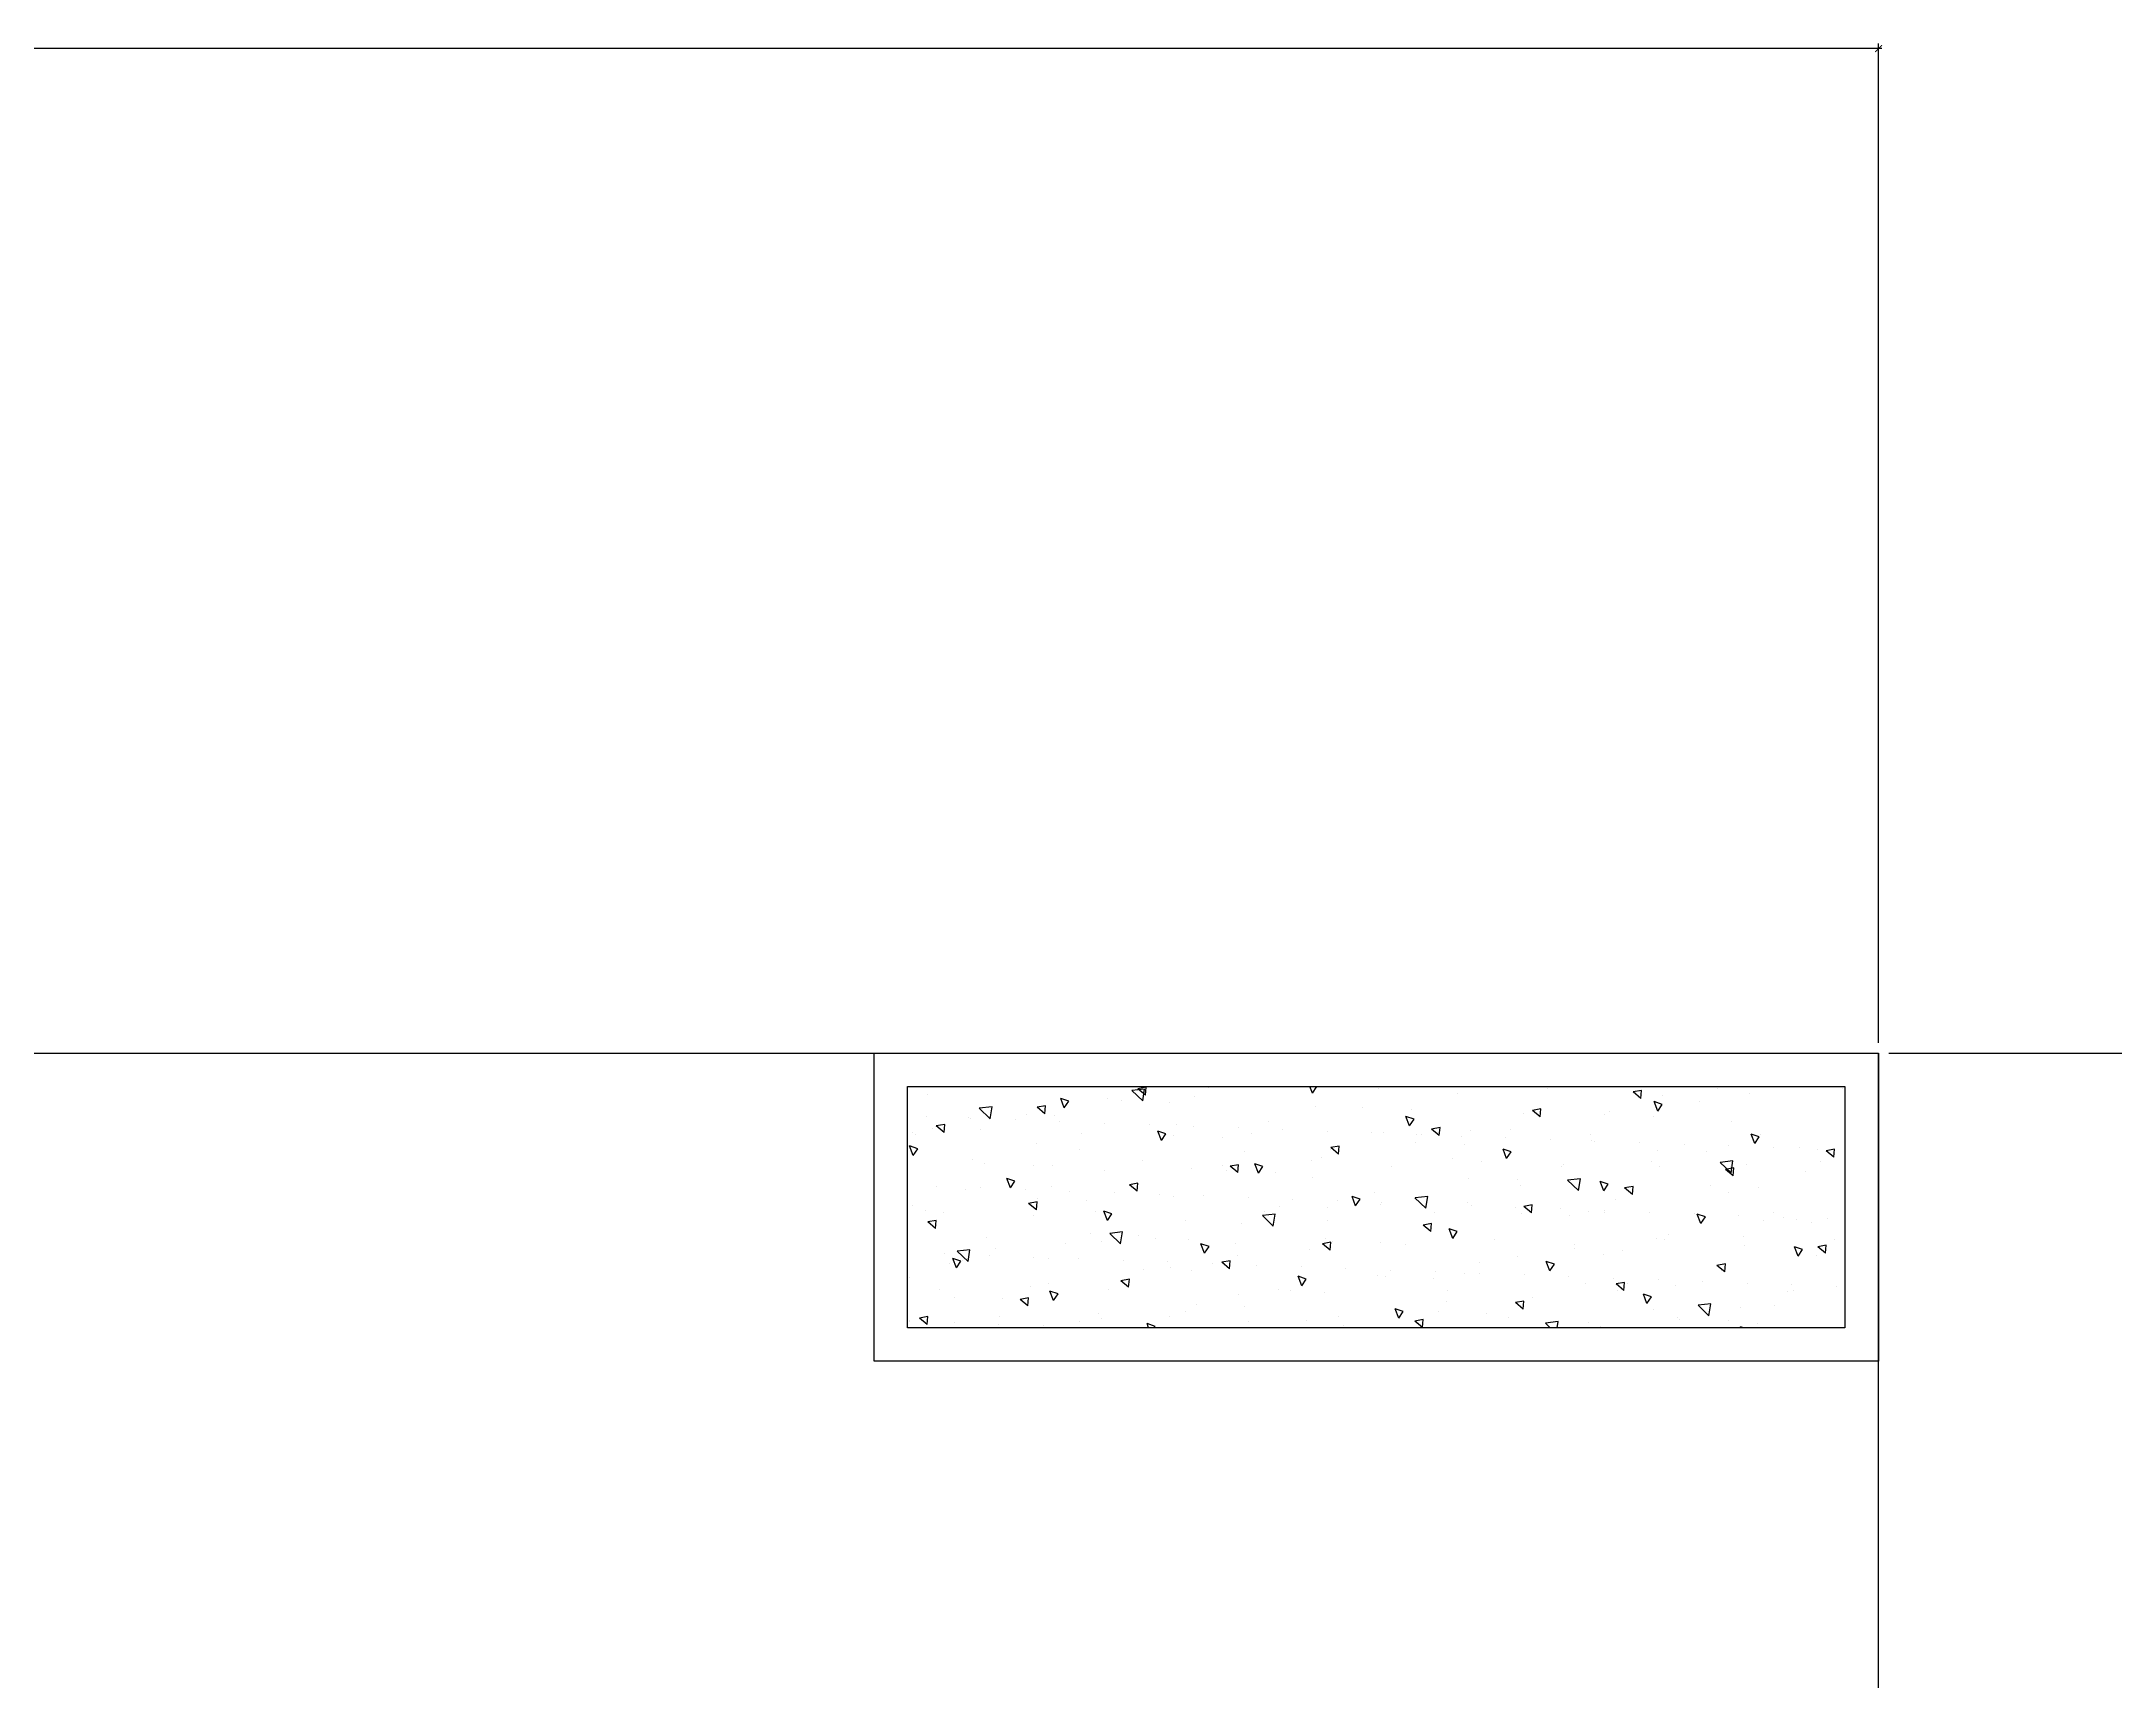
# Model space of a CAD drawing. Header units: inches. Extents: x 182687 to 187672, y -88924 to -84846.
# Drawn here: x 183095.9 to 183156.4, y -87181 to -87133.1 of the extents above; entities that cross this region are included whole.
import ezdxf

# ---------------------------------------------------------------- set-up
doc = ezdxf.new("R2010")
doc.units = ezdxf.units.IN
doc.header["$MEASUREMENT"] = 0
doc.header["$PDMODE"] = 97
doc.styles.add('DimText', font='arial.ttf')
doc.dimstyles.new('RECORDED', dxfattribs={"dimtxt": 0.23, "dimasz": 0.2, "dimexe": 0.15, "dimexo": 0.3, "dimgap": 0.15, "dimtad": 0, "dimrnd": 0.005, "dimzin": 0, "dimdsep": 46, "dimtxsty": 'DimText', "dimblk1": 'ARCHTICK', "dimblk2": 'ARCHTICK', "dimsah": 1, "dimcen": 0.2, "dimdle": 0.1, "dimadec": 0, "dimazin": 0, "dimtfac": 1, "dimtofl": 0, "dimtmove": 0, "dimatfit": 3, "dimfxl": 300, "dimtolj": 1, "dimtzin": 0, "dimarcsym": 0})

# ---------------------------------------------------------------- blocks, each defined once
blk = doc.blocks.new('_ArchTick')
at = {"color": 0, "linetype": 'ByBlock', "const_width": 0.15}
blk.add_lwpolyline([(-0.5, -0.5), (0.5, 0.5)], dxfattribs=at)
blk = doc.blocks.new('*D30')
at = {"color": 0, "lineweight": -2, "transparency": 16777216}
for p, q in [((182829.535, -87133.357), (182988.6, -87133.357)), ((182829.635, -87162.405), (182829.635, -87133.207)), ((183149.626, -87133.357), (182990.561, -87133.357)), ((183149.526, -87162.405), (183149.526, -87133.207))]:
    blk.add_line(p, q, dxfattribs=at)
at = {"layer": 'Defpoints', "color": 0, "transparency": 16777216}
for p in [(183149.526, -87133.357), (182829.635, -87162.705), (183149.526, -87162.705)]:
    blk.add_point(p, dxfattribs=at)
at = {"color": 0, "lineweight": -2, "transparency": 16777216, "xscale": 0.2000000029802322, "yscale": 0.2000000029802322, "zscale": 0.2000000029802322, "rotation": 180}
blk.add_blockref('_ArchTick', (182829.635, -87133.357), dxfattribs=at)
at = {"color": 0, "lineweight": -2, "transparency": 16777216, "xscale": 0.2000000029802322, "yscale": 0.2000000029802322, "zscale": 0.2000000029802322}
blk.add_blockref('_ArchTick', (183149.526, -87133.357), dxfattribs=at)
at = {"color": 0, "transparency": 16777216, "insert": (182989.58, -87133.357), "char_height": 0.23, "attachment_point": 5, "style": 'DimText'}
blk.add_mtext('\\A1;{\\H1.7391x;319.89}', dxfattribs=at)
blk = doc.blocks.new('*D33')
at = {"color": 0, "lineweight": -2, "transparency": 16777216}
for p, q in [((183198.439, -87162.605), (183198.439, -87542.465)), ((183149.826, -87162.705), (183198.589, -87162.705)), ((183198.439, -87924.283), (183198.439, -87544.423)), ((183155.696, -87924.183), (183198.589, -87924.183))]:
    blk.add_line(p, q, dxfattribs=at)
at = {"layer": 'Defpoints', "color": 0, "transparency": 16777216}
for p in [(183149.526, -87162.705), (183155.396, -87924.183), (183198.439, -87924.183)]:
    blk.add_point(p, dxfattribs=at)
at = {"color": 0, "lineweight": -2, "transparency": 16777216, "xscale": 0.2000000029802322, "yscale": 0.2000000029802322, "zscale": 0.2000000029802322}
for p, rotation in [((183198.439, -87162.705), 90), ((183198.439, -87924.183), 270)]:
    blk.add_blockref('_ArchTick', p, dxfattribs=dict(at, rotation=rotation))
at = {"color": 0, "transparency": 16777216, "insert": (183198.439, -87543.444), "char_height": 0.23, "attachment_point": 5, "rotation": 90, "style": 'DimText'}
blk.add_mtext('\\A1;{\\H1.7391x;761.48}', dxfattribs=at)

msp = doc.modelspace()

# ---------------------------------------------------------------- linework, layer by layer
for p, q in [((182845.287, -87162.705), (183149.526, -87162.705)), ((183120.178, -87171.705), (183120.178, -87162.705)), ((183120.178, -87162.705), (183149.526, -87162.705)), ((183149.526, -87162.705), (183149.526, -87171.705)), ((183121.156, -87170.726), (183121.156, -87163.683)), ((183121.156, -87163.683), (183148.548, -87163.683)), ((183148.548, -87163.683), (183148.548, -87170.726)), ((183148.548, -87170.726), (183121.156, -87170.726)), ((183149.526, -87171.705), (183120.178, -87171.705))]:
    msp.add_line(p, q)
at = {"linetype": 'Continuous'}
for p, q in [((183125.003, -87163.702), (183125.003, -87163.702)), ((183128.085, -87163.753), (183127.713, -87163.796)), ((183128.031, -87164.101), (183127.713, -87163.796)), ((183128.13, -87163.7), (183127.885, -87163.745)), ((183128.11, -87163.934), (183127.885, -87163.745)), ((183128.031, -87164.101), (183128.085, -87163.753)), ((183128.11, -87163.934), (183128.13, -87163.7)), ((183129.958, -87163.713), (183129.958, -87163.713)), ((183132.987, -87163.876), (183132.913, -87163.683)), ((183132.987, -87163.876), (183133.118, -87163.683)), ((183134.913, -87163.725), (183134.913, -87163.725)), ((183137.163, -87163.704), (183137.163, -87163.704)), ((183139.868, -87163.736), (183139.868, -87163.736)), ((183142.601, -87163.792), (183142.356, -87163.837)), ((183142.581, -87164.026), (183142.601, -87163.792)), ((183144.823, -87163.748), (183144.823, -87163.748)), ((183147.056, -87163.697), (183147.056, -87163.697)), ((183148.47, -87163.747), (183148.47, -87163.747)), ((183121.744, -87163.92), (183121.744, -87163.92)), ((183123.626, -87164.272), (183123.254, -87164.315)), ((183123.571, -87164.62), (183123.254, -87164.315)), ((183123.572, -87164.62), (183123.626, -87164.272)), ((183125.187, -87164.243), (183124.941, -87164.288)), ((183125.166, -87164.477), (183124.941, -87164.288)), ((183125.166, -87164.477), (183125.187, -87164.243)), ((183125.737, -87164.308), (183125.632, -87164.034)), ((183125.868, -87164.113), (183125.632, -87164.034)), ((183125.737, -87164.308), (183125.868, -87164.113)), ((183127.009, -87164.039), (183127.009, -87164.039)), ((183127.397, -87164.084), (183127.397, -87164.084)), ((183128.812, -87164.134), (183128.812, -87164.134)), ((183129.535, -87163.976), (183129.535, -87163.976)), ((183133.086, -87164.253), (183133.086, -87164.253)), ((183134.464, -87164.298), (183134.464, -87164.298)), ((183135.879, -87164.348), (183135.879, -87164.348)), ((183137.227, -87163.895), (183137.227, -87163.895)), ((183139.658, -87164.335), (183139.413, -87164.38)), ((183139.637, -87164.569), (183139.413, -87164.38)), ((183139.637, -87164.569), (183139.658, -87164.335)), ((183141.677, -87164.42), (183141.677, -87164.42)), ((183142.581, -87164.026), (183142.356, -87163.837)), ((183143.075, -87164.397), (183142.97, -87164.123)), ((183143.207, -87164.202), (183142.97, -87164.123)), ((183143.075, -87164.397), (183143.207, -87164.202)), ((183143.228, -87163.934), (183143.228, -87163.934)), ((183144.294, -87164.109), (183144.294, -87164.109)), ((183145.754, -87163.871), (183145.754, -87163.871)), ((183121.299, -87165.035), (183121.299, -87165.035)), ((183121.701, -87164.559), (183121.701, -87164.559)), ((183121.873, -87164.899), (183121.873, -87164.899)), ((183122.243, -87164.786), (183121.998, -87164.831)), ((183122.223, -87165.02), (183121.998, -87164.831)), ((183122.223, -87165.02), (183122.243, -87164.786)), ((183122.933, -87164.587), (183122.933, -87164.587)), ((183123.003, -87164.607), (183123.003, -87164.607)), ((183123.288, -87164.949), (183123.288, -87164.949)), ((183124.306, -87164.654), (183124.306, -87164.654)), ((183124.636, -87164.496), (183124.636, -87164.496)), ((183125.458, -87164.524), (183125.458, -87164.524)), ((183125.609, -87164.702), (183125.609, -87164.702)), ((183126.254, -87165.046), (183126.254, -87165.046)), ((183126.911, -87164.749), (183126.911, -87164.749)), ((183128.214, -87164.797), (183128.214, -87164.797)), ((183128.574, -87165.26), (183128.469, -87164.986)), ((183128.706, -87165.065), (183128.469, -87164.986)), ((183129.009, -87164.801), (183129.009, -87164.801)), ((183129.517, -87164.844), (183129.517, -87164.844)), ((183130.819, -87164.892), (183130.819, -87164.892)), ((183131.703, -87164.71), (183131.703, -87164.71)), ((183132.122, -87164.94), (183132.122, -87164.94)), ((183133.424, -87164.987), (183133.424, -87164.987)), ((183134.727, -87165.035), (183134.727, -87165.035)), ((183135.075, -87165.031), (183135.075, -87165.031)), ((183135.825, -87164.828), (183135.72, -87164.554)), ((183135.956, -87164.634), (183135.72, -87164.554)), ((183135.825, -87164.828), (183135.956, -87164.634)), ((183136.715, -87164.878), (183136.469, -87164.923)), ((183136.694, -87165.112), (183136.469, -87164.923)), ((183136.694, -87165.112), (183136.715, -87164.878)), ((183137.6, -87164.968), (183137.6, -87164.968)), ((183138.77, -87164.925), (183138.77, -87164.925)), ((183139.152, -87164.483), (183139.152, -87164.483)), ((183141.532, -87164.512), (183141.532, -87164.512)), ((183142.946, -87164.562), (183142.946, -87164.562)), ((183145.228, -87164.696), (183145.228, -87164.696)), ((183121.324, -87165.691), (183121.219, -87165.417)), ((183121.455, -87165.497), (183121.219, -87165.417)), ((183121.324, -87165.691), (183121.455, -87165.497)), ((183121.381, -87165.073), (183121.381, -87165.073)), ((183124.932, -87165.349), (183124.932, -87165.349)), ((183126.179, -87165.526), (183126.179, -87165.526)), ((183128.574, -87165.26), (183128.706, -87165.065)), ((183128.941, -87165.113), (183128.941, -87165.113)), ((183130.355, -87165.163), (183130.355, -87165.163)), ((183130.998, -87165.579), (183130.998, -87165.579)), ((183131.209, -87165.058), (183131.209, -87165.058)), ((183133.523, -87165.516), (183133.523, -87165.516)), ((183133.771, -87165.421), (183133.526, -87165.466)), ((183133.751, -87165.654), (183133.526, -87165.466)), ((183133.751, -87165.654), (183133.771, -87165.421)), ((183136.008, -87165.327), (183136.008, -87165.327)), ((183136.03, -87165.082), (183136.03, -87165.082)), ((183136.164, -87165.069), (183136.164, -87165.069)), ((183137.332, -87165.13), (183137.332, -87165.13)), ((183137.422, -87165.377), (183137.422, -87165.377)), ((183138.662, -87165.78), (183138.557, -87165.506)), ((183138.794, -87165.586), (183138.557, -87165.506)), ((183138.635, -87165.178), (183138.635, -87165.178)), ((183138.662, -87165.78), (183138.794, -87165.586)), ((183139.938, -87165.225), (183139.938, -87165.225)), ((183141.119, -87165.081), (183141.119, -87165.081)), ((183141.151, -87165.245), (183141.151, -87165.245)), ((183141.24, -87165.273), (183141.24, -87165.273)), ((183142.543, -87165.32), (183142.543, -87165.32)), ((183143.075, -87165.542), (183143.075, -87165.542)), ((183143.845, -87165.368), (183143.845, -87165.368)), ((183144.49, -87165.591), (183144.49, -87165.591)), ((183145.148, -87165.415), (183145.148, -87165.415)), ((183145.913, -87165.349), (183145.808, -87165.075)), ((183146.044, -87165.154), (183145.808, -87165.075)), ((183145.838, -87165.139), (183145.838, -87165.139)), ((183145.913, -87165.349), (183146.044, -87165.154)), ((183146.074, -87165.092), (183146.074, -87165.092)), ((183146.451, -87165.463), (183146.451, -87165.463)), ((183147.217, -87165.475), (183147.217, -87165.475)), ((183147.753, -87165.511), (183147.753, -87165.511)), ((183148.242, -87165.513), (183147.997, -87165.558)), ((183148.222, -87165.746), (183147.997, -87165.558)), ((183148.222, -87165.746), (183148.242, -87165.513)), ((183123.06, -87165.822), (183123.06, -87165.822)), ((183123.417, -87165.929), (183123.417, -87165.929)), ((183124.831, -87165.978), (183124.831, -87165.978)), ((183125.394, -87165.984), (183125.394, -87165.984)), ((183126.921, -87166.128), (183126.921, -87166.128)), ((183128.015, -87165.834), (183128.015, -87165.834)), ((183129.446, -87166.065), (183129.446, -87166.065)), ((183130.349, -87165.995), (183130.349, -87165.995)), ((183130.484, -87166.143), (183130.484, -87166.143)), ((183130.828, -87165.964), (183130.583, -87166.009)), ((183130.807, -87166.197), (183130.583, -87166.009)), ((183130.807, -87166.197), (183130.828, -87165.964)), ((183131.412, -87166.212), (183131.307, -87165.938)), ((183131.543, -87166.017), (183131.307, -87165.938)), ((183131.412, -87166.212), (183131.543, -87166.017)), ((183131.898, -87166.192), (183131.898, -87166.192)), ((183132.97, -87165.845), (183132.97, -87165.845)), ((183133.246, -87165.74), (183133.246, -87165.74)), ((183135.304, -87166.007), (183135.304, -87166.007)), ((183137.074, -87165.793), (183137.074, -87165.793)), ((183137.925, -87165.857), (183137.925, -87165.857)), ((183140.26, -87166.018), (183140.26, -87166.018)), ((183140.314, -87165.954), (183140.314, -87165.954)), ((183142.88, -87165.868), (183142.88, -87165.868)), ((183143.14, -87166.023), (183143.14, -87166.023)), ((183145.275, -87165.854), (183144.903, -87165.897)), ((183145.221, -87166.202), (183144.903, -87165.897)), ((183145.299, -87166.055), (183145.054, -87166.101)), ((183145.279, -87166.289), (183145.054, -87166.101)), ((183145.215, -87166.03), (183145.215, -87166.03)), ((183145.221, -87166.202), (183145.275, -87165.854)), ((183145.279, -87166.289), (183145.299, -87166.055)), ((183145.665, -87165.96), (183145.665, -87165.96)), ((183147.381, -87166.168), (183147.381, -87166.168)), ((183147.835, -87165.88), (183147.835, -87165.88)), ((183121.994, -87166.591), (183121.994, -87166.591)), ((183122.844, -87166.676), (183122.844, -87166.676)), ((183123.297, -87166.639), (183123.297, -87166.639)), ((183124.161, -87166.643), (183124.056, -87166.369)), ((183124.293, -87166.449), (183124.056, -87166.369)), ((183124.161, -87166.643), (183124.293, -87166.449)), ((183124.599, -87166.687), (183124.599, -87166.687)), ((183125.369, -87166.613), (183125.369, -87166.613)), ((183125.902, -87166.734), (183125.902, -87166.734)), ((183127.205, -87166.782), (183127.205, -87166.782)), ((183127.884, -87166.506), (183127.639, -87166.552)), ((183127.864, -87166.74), (183127.639, -87166.552)), ((183127.723, -87166.555), (183127.723, -87166.555)), ((183127.864, -87166.74), (183127.884, -87166.506)), ((183128.507, -87166.829), (183128.507, -87166.829)), ((183132.998, -87166.341), (183132.998, -87166.341)), ((183134.79, -87166.769), (183134.79, -87166.769)), ((183137.551, -87166.357), (183137.551, -87166.357)), ((183138.966, -87166.407), (183138.966, -87166.407)), ((183139.063, -87166.572), (183139.063, -87166.572)), ((183140.816, -87166.373), (183140.444, -87166.416)), ((183140.762, -87166.721), (183140.444, -87166.416)), ((183140.762, -87166.721), (183140.816, -87166.373)), ((183141.5, -87166.732), (183141.395, -87166.458)), ((183141.631, -87166.538), (183141.395, -87166.458)), ((183141.5, -87166.732), (183141.631, -87166.538)), ((183141.589, -87166.509), (183141.589, -87166.509)), ((183142.356, -87166.598), (183142.11, -87166.644)), ((183142.335, -87166.832), (183142.11, -87166.644)), ((183142.335, -87166.832), (183142.356, -87166.598)), ((183144.619, -87166.571), (183144.619, -87166.571)), ((183145.14, -87166.785), (183145.14, -87166.785)), ((183146.033, -87166.621), (183146.033, -87166.621)), ((183121.293, -87167.162), (183121.293, -87167.162)), ((183121.69, -87167.317), (183121.69, -87167.317)), ((183122.199, -87167.37), (183122.199, -87167.37)), ((183124.941, -87167.049), (183124.696, -87167.095)), ((183124.921, -87167.283), (183124.696, -87167.095)), ((183124.844, -87167.438), (183124.844, -87167.438)), ((183124.921, -87167.283), (183124.941, -87167.049)), ((183124.96, -87166.958), (183124.96, -87166.958)), ((183126.374, -87167.008), (183126.374, -87167.008)), ((183126.645, -87167.328), (183126.645, -87167.328)), ((183126.999, -87167.596), (183126.894, -87167.322)), ((183127.13, -87167.401), (183126.894, -87167.322)), ((183126.999, -87167.596), (183127.13, -87167.401)), ((183128.921, -87166.89), (183128.921, -87166.89)), ((183129.81, -87166.877), (183129.81, -87166.877)), ((183131.113, -87166.924), (183131.113, -87166.924)), ((183131.897, -87167.41), (183131.525, -87167.453)), ((183131.843, -87167.758), (183131.525, -87167.453)), ((183131.6, -87167.34), (183131.6, -87167.34)), ((183131.843, -87167.758), (183131.897, -87167.41)), ((183132.027, -87167.172), (183132.027, -87167.172)), ((183132.415, -87166.972), (183132.415, -87166.972)), ((183133.442, -87167.222), (183133.442, -87167.222)), ((183133.718, -87167.02), (183133.718, -87167.02)), ((183134.249, -87167.164), (183134.144, -87166.89)), ((183134.381, -87166.969), (183134.144, -87166.89)), ((183134.249, -87167.164), (183134.381, -87166.969)), ((183134.987, -87167.12), (183134.987, -87167.12)), ((183135.02, -87167.067), (183135.02, -87167.067)), ((183136.302, -87167.239), (183135.984, -87166.935)), ((183136.356, -87166.891), (183135.985, -87166.935)), ((183136.302, -87167.239), (183136.356, -87166.891)), ((183136.323, -87167.115), (183136.323, -87167.115)), ((183136.555, -87167.351), (183136.555, -87167.351)), ((183137.512, -87167.057), (183137.512, -87167.057)), ((183137.626, -87167.162), (183137.626, -87167.162)), ((183138.928, -87167.21), (183138.928, -87167.21)), ((183139.095, -87167.386), (183139.095, -87167.386)), ((183139.412, -87167.141), (183139.167, -87167.187)), ((183139.392, -87167.375), (183139.167, -87167.187)), ((183139.392, -87167.375), (183139.412, -87167.141)), ((183140.231, -87167.258), (183140.231, -87167.258)), ((183140.509, -87167.436), (183140.509, -87167.436)), ((183141.063, -87167.334), (183141.063, -87167.334)), ((183141.51, -87167.363), (183141.51, -87167.363)), ((183141.534, -87167.305), (183141.534, -87167.305)), ((183141.857, -87166.983), (183141.857, -87166.983)), ((183142.836, -87167.353), (183142.836, -87167.353)), ((183144.139, -87167.4), (183144.139, -87167.4)), ((183144.337, -87167.685), (183144.232, -87167.411)), ((183144.469, -87167.49), (183144.232, -87167.411)), ((183145.441, -87167.448), (183145.441, -87167.448)), ((183146.465, -87167.374), (183146.465, -87167.374)), ((183121.998, -87167.592), (183121.752, -87167.638)), ((183121.977, -87167.826), (183121.752, -87167.638)), ((183121.977, -87167.826), (183121.998, -87167.592)), ((183126.503, -87167.987), (183126.503, -87167.987)), ((183127.437, -87167.929), (183127.066, -87167.972)), ((183127.383, -87168.277), (183127.066, -87167.972)), ((183127.383, -87168.277), (183127.437, -87167.929)), ((183127.918, -87168.037), (183127.918, -87168.037)), ((183129.266, -87167.585), (183129.266, -87167.585)), ((183130.91, -87167.668), (183130.91, -87167.668)), ((183133.435, -87167.605), (183133.435, -87167.605)), ((183136.469, -87167.684), (183136.224, -87167.73)), ((183136.448, -87167.918), (183136.224, -87167.73)), ((183136.333, -87167.799), (183136.333, -87167.799)), ((183136.448, -87167.918), (183136.469, -87167.684)), ((183137.087, -87168.116), (183136.982, -87167.842)), ((183137.218, -87167.921), (183136.982, -87167.842)), ((183136.986, -87167.882), (183136.986, -87167.882)), ((183137.087, -87168.116), (183137.218, -87167.921)), ((183143.401, -87168.013), (183143.401, -87168.013)), ((183144.337, -87167.685), (183144.469, -87167.49)), ((183145.577, -87168.049), (183145.577, -87168.049)), ((183146.162, -87167.6), (183146.162, -87167.6)), ((183146.744, -87167.495), (183146.744, -87167.495)), ((183147.129, -87167.564), (183147.129, -87167.564)), ((183147.576, -87167.65), (183147.576, -87167.65)), ((183148.047, -87167.543), (183148.047, -87167.543)), ((183122.245, -87168.568), (183122.245, -87168.568)), ((183122.978, -87168.448), (183122.606, -87168.491)), ((183122.924, -87168.796), (183122.606, -87168.491)), ((183122.924, -87168.796), (183122.978, -87168.448)), ((183123.451, -87168.104), (183123.451, -87168.104)), ((183123.547, -87168.615), (183123.547, -87168.615)), ((183123.742, -87168.4), (183123.742, -87168.4)), ((183124.85, -87168.663), (183124.85, -87168.663)), ((183125.786, -87168.266), (183125.786, -87168.266)), ((183126.833, -87168.217), (183126.833, -87168.217)), ((183128.406, -87168.116), (183128.406, -87168.116)), ((183129.358, -87168.154), (183129.358, -87168.154)), ((183129.836, -87168.548), (183129.731, -87168.274)), ((183129.968, -87168.353), (183129.731, -87168.274)), ((183129.836, -87168.548), (183129.968, -87168.353)), ((183130.741, -87168.277), (183130.741, -87168.277)), ((183130.809, -87168.614), (183130.809, -87168.614)), ((183132.909, -87168.43), (183132.909, -87168.43)), ((183133.526, -87168.227), (183133.28, -87168.273)), ((183133.505, -87168.461), (183133.28, -87168.273)), ((183133.361, -87168.127), (183133.361, -87168.127)), ((183133.505, -87168.461), (183133.526, -87168.227)), ((183133.571, -87168.201), (183133.571, -87168.201)), ((183134.985, -87168.251), (183134.985, -87168.251)), ((183135.696, -87168.289), (183135.696, -87168.289)), ((183138.316, -87168.139), (183138.316, -87168.139)), ((183138.975, -87168.661), (183138.975, -87168.661)), ((183140.638, -87168.416), (183140.638, -87168.416)), ((183140.651, -87168.3), (183140.651, -87168.3)), ((183141.5, -87168.597), (183141.5, -87168.597)), ((183142.052, -87168.465), (183142.052, -87168.465)), ((183143.052, -87168.112), (183143.052, -87168.112)), ((183143.272, -87168.15), (183143.272, -87168.15)), ((183145.606, -87168.312), (183145.606, -87168.312)), ((183147.175, -87168.637), (183147.07, -87168.363)), ((183147.306, -87168.442), (183147.07, -87168.363)), ((183147.175, -87168.637), (183147.306, -87168.442)), ((183147.705, -87168.63), (183147.705, -87168.63)), ((183147.997, -87168.319), (183147.752, -87168.364)), ((183147.976, -87168.553), (183147.752, -87168.364)), ((183147.976, -87168.553), (183147.997, -87168.319)), ((183148.227, -87168.162), (183148.227, -87168.162)), ((183121.204, -87169.25), (183121.204, -87169.25)), ((183122.394, -87168.852), (183122.394, -87168.852)), ((183122.586, -87168.979), (183122.481, -87168.705)), ((183122.717, -87168.784), (183122.481, -87168.705)), ((183122.586, -87168.979), (183122.717, -87168.784)), ((183122.756, -87168.765), (183122.756, -87168.765)), ((183125.281, -87168.702), (183125.281, -87168.702)), ((183126.153, -87168.711), (183126.153, -87168.711)), ((183127.455, -87168.758), (183127.455, -87168.758)), ((183128.047, -87169.017), (183128.047, -87169.017)), ((183128.758, -87168.806), (183128.758, -87168.806)), ((183128.832, -87168.979), (183128.832, -87168.979)), ((183129.461, -87169.067), (183129.461, -87169.067)), ((183130.06, -87168.853), (183130.06, -87168.853)), ((183130.582, -87168.77), (183130.337, -87168.815)), ((183130.562, -87169.004), (183130.337, -87168.815)), ((183130.562, -87169.004), (183130.582, -87168.77)), ((183131.363, -87168.901), (183131.363, -87168.901)), ((183132.674, -87169.5), (183132.569, -87169.226)), ((183132.805, -87169.305), (183132.569, -87169.226)), ((183132.666, -87168.949), (183132.666, -87168.949)), ((183133.968, -87168.996), (183133.968, -87168.996)), ((183134.898, -87169.209), (183134.898, -87169.209)), ((183135.114, -87169.231), (183135.114, -87169.231)), ((183135.271, -87169.044), (183135.271, -87169.044)), ((183136.528, -87169.281), (183136.528, -87169.281)), ((183136.574, -87169.091), (183136.574, -87169.091)), ((183137.423, -87169.146), (183137.423, -87169.146)), ((183137.876, -87169.139), (183137.876, -87169.139)), ((183137.877, -87168.828), (183137.877, -87168.828)), ((183139.179, -87169.186), (183139.179, -87169.186)), ((183139.924, -87169.068), (183139.819, -87168.794)), ((183140.056, -87168.874), (183139.819, -87168.794)), ((183139.924, -87169.068), (183140.056, -87168.874)), ((183140.481, -87169.234), (183140.481, -87169.234)), ((183141.784, -87169.282), (183141.784, -87169.282)), ((183145.053, -87168.862), (183144.808, -87168.907)), ((183145.033, -87169.096), (183144.808, -87168.907)), ((183144.944, -87169.042), (183144.944, -87169.042)), ((183145.033, -87169.096), (183145.053, -87168.862)), ((183145.052, -87168.874), (183145.052, -87168.874)), ((183122.082, -87169.599), (183122.082, -87169.599)), ((183122.523, -87169.832), (183122.523, -87169.832)), ((183123.937, -87169.882), (183123.937, -87169.882)), ((183124.696, -87169.856), (183124.45, -87169.901)), ((183124.675, -87170.09), (183124.696, -87169.856)), ((183124.756, -87169.527), (183124.756, -87169.527)), ((183125.285, -87169.429), (183125.285, -87169.429)), ((183125.423, -87169.931), (183125.318, -87169.657)), ((183125.555, -87169.737), (183125.318, -87169.657)), ((183125.423, -87169.931), (183125.555, -87169.737)), ((183127.037, -87169.61), (183127.037, -87169.61)), ((183127.639, -87169.313), (183127.394, -87169.358)), ((183127.618, -87169.547), (183127.394, -87169.358)), ((183127.618, -87169.547), (183127.639, -87169.313)), ((183130.821, -87169.757), (183130.821, -87169.757)), ((183131.992, -87169.622), (183131.992, -87169.622)), ((183132.353, -87169.643), (183132.353, -87169.643)), ((183132.674, -87169.5), (183132.805, -87169.305)), ((183133.347, -87169.694), (183133.347, -87169.694)), ((183136.947, -87169.633), (183136.947, -87169.633)), ((183139.42, -87169.858), (183139.42, -87169.858)), ((183140.975, -87169.423), (183140.975, -87169.423)), ((183142.11, -87169.405), (183141.865, -87169.45)), ((183142.09, -87169.639), (183141.865, -87169.45)), ((183141.902, -87169.645), (183141.902, -87169.645)), ((183142.09, -87169.639), (183142.11, -87169.405)), ((183142.181, -87169.445), (183142.181, -87169.445)), ((183142.762, -87170.02), (183142.657, -87169.746)), ((183142.893, -87169.826), (183142.657, -87169.746)), ((183142.762, -87170.02), (183142.893, -87169.826)), ((183143.087, -87169.329), (183143.087, -87169.329)), ((183143.596, -87169.495), (183143.596, -87169.495)), ((183144.389, -87169.377), (183144.389, -87169.377)), ((183145.692, -87169.424), (183145.692, -87169.424)), ((183146.857, -87169.656), (183146.857, -87169.656)), ((183146.995, -87169.472), (183146.995, -87169.472)), ((183147.041, -87169.653), (183147.041, -87169.653)), ((183148.297, -87169.52), (183148.297, -87169.52)), ((183121.752, -87170.399), (183121.507, -87170.444)), ((183121.732, -87170.633), (183121.507, -87170.444)), ((183121.732, -87170.633), (183121.752, -87170.399)), ((183123.843, -87170.386), (183123.843, -87170.386)), ((183124.675, -87170.09), (183124.45, -87169.901)), ((183126.745, -87170.306), (183126.745, -87170.306)), ((183126.829, -87170.459), (183126.829, -87170.459)), ((183128.798, -87170.398), (183128.798, -87170.398)), ((183129.27, -87170.243), (183129.27, -87170.243)), ((183129.59, -87170.046), (183129.59, -87170.046)), ((183131.004, -87170.096), (183131.004, -87170.096)), ((183133.753, -87170.409), (183133.753, -87170.409)), ((183135.511, -87170.452), (183135.406, -87170.178)), ((183135.643, -87170.257), (183135.406, -87170.178)), ((183135.511, -87170.452), (183135.643, -87170.257)), ((183136.223, -87170.491), (183135.978, -87170.536)), ((183136.203, -87170.725), (183136.223, -87170.491)), ((183136.657, -87170.26), (183136.657, -87170.26)), ((183136.898, -87169.971), (183136.898, -87169.971)), ((183138.072, -87170.31), (183138.072, -87170.31)), ((183138.708, -87170.421), (183138.708, -87170.421)), ((183139.167, -87169.948), (183138.921, -87169.993)), ((183139.146, -87170.182), (183138.921, -87169.993)), ((183139.146, -87170.182), (183139.167, -87169.948)), ((183142.964, -87170.201), (183142.964, -87170.201)), ((183143.663, -87170.432), (183143.663, -87170.432)), ((183143.725, -87170.474), (183143.725, -87170.474)), ((183144.627, -87170.03), (183144.256, -87170.073)), ((183144.573, -87170.378), (183144.256, -87170.073)), ((183144.573, -87170.378), (183144.627, -87170.03)), ((183145.489, -87170.138), (183145.489, -87170.138)), ((183146.487, -87170.072), (183146.487, -87170.072)), ((183121.218, -87170.529), (183121.218, -87170.529)), ((183121.223, -87170.536), (183121.223, -87170.536)), ((183122.52, -87170.577), (183122.52, -87170.577)), ((183123.823, -87170.625), (183123.823, -87170.625)), ((183125.125, -87170.672), (183125.125, -87170.672)), ((183126.178, -87170.548), (183126.178, -87170.548)), ((183126.428, -87170.72), (183126.428, -87170.72)), ((183128.201, -87170.726), (183128.156, -87170.609)), ((183128.392, -87170.689), (183128.156, -87170.609)), ((183128.367, -87170.726), (183128.392, -87170.689)), ((183131.133, -87170.559), (183131.133, -87170.559)), ((183132.821, -87170.519), (183132.821, -87170.519)), ((183133.896, -87170.673), (183133.896, -87170.673)), ((183136.203, -87170.725), (183135.978, -87170.536)), ((183136.088, -87170.571), (183136.088, -87170.571)), ((183140.168, -87170.549), (183139.796, -87170.592)), ((183139.936, -87170.726), (183139.796, -87170.592)), ((183140.14, -87170.726), (183140.168, -87170.549)), ((183141.043, -87170.582), (183141.043, -87170.582)), ((183141.412, -87170.686), (183141.412, -87170.686)), ((183145.139, -87170.524), (183145.139, -87170.524)), ((183145.505, -87170.726), (183145.494, -87170.698)), ((183145.578, -87170.726), (183145.494, -87170.698)), ((183145.998, -87170.594), (183145.998, -87170.594))]:
    msp.add_line(p, q, dxfattribs=at)
msp.add_lwpolyline([(183155.396, -87924.183), (183155.396, -87508.442), (183149.526, -87508.442), (183149.526, -87162.705)])

# ---------------------------------------------------------------- dimensions: what is measured, and where the dimension line sits
for base, p1, p2, angle, picture, middle in [((183149.526, -87133.357), (182829.635, -87162.705), (183149.526, -87162.705), 180, '*D30', (182989.58, -87133.357)), ((183198.439, -87924.183), (183149.526, -87162.705), (183155.396, -87924.183), 90, '*D33', (183198.439, -87543.444))]:
    dim = msp.add_linear_dim(base=base, p1=p1, p2=p2, angle=angle, text='{\\H1.7391x;<>}', dimstyle='RECORDED')
    dim.commit()
    dim.dimension.update_dxf_attribs({"geometry": picture, "text_midpoint": middle})

doc.saveas('drawing.dxf')
